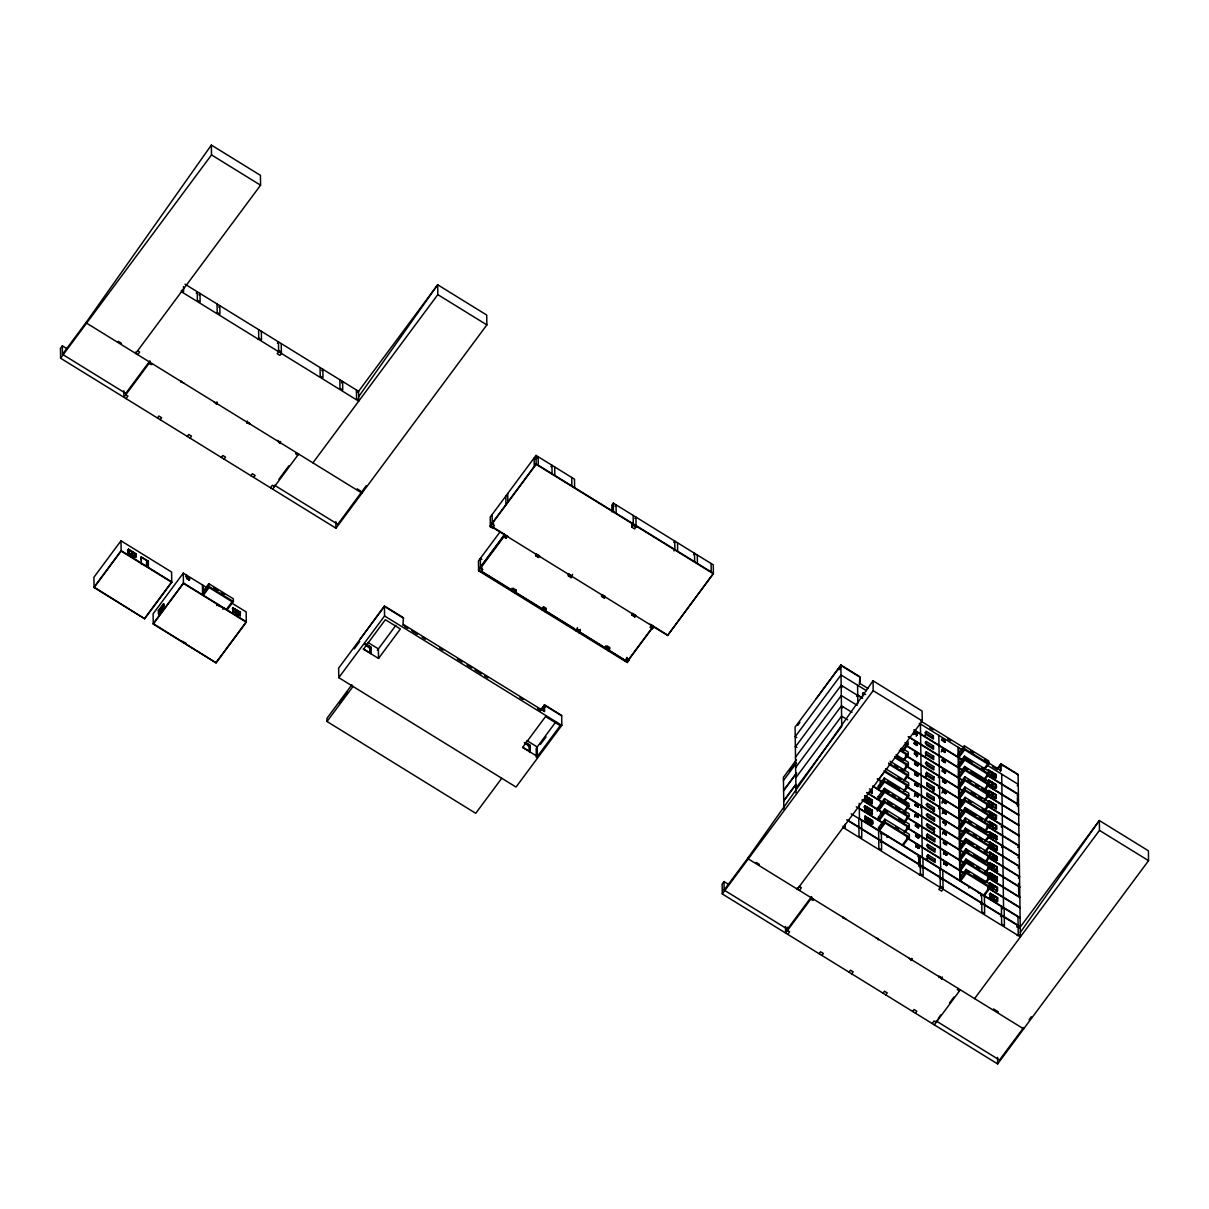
<?xml version="1.0" encoding="UTF-8"?>
<svg xmlns="http://www.w3.org/2000/svg" width="1209" height="1209" viewBox="0 0 1209 1209"><rect width="100%" height="100%" fill="white"/><g stroke="black" fill="none" stroke-linecap="round" stroke-linejoin="round"><path stroke-width="1.5" d="M141.166 560.145L141.181 556.865L148.329 561.127L148.42 567.474M148.223 564.497L148.239 561.218M189.133 579.035L186.473 576.965M189.133 579.595L189.435 578.627M914.17 732.624L917.117 733.848L916.8 734.619M914.488 732.231L914.17 733.183L916.8 734.8M914.185 733.546L914.488 732.79L917.117 734.407M916.815 735.178L917.117 734.226L914.488 732.412M916.936 744.532L914.609 742.145L914.427 743.731M916.951 745.092L917.253 744.139M917.329 755.776L914.472 753.948L914.775 752.995L917.404 754.809M917.102 755.565L914.775 753.358M914.609 764.42L914.911 763.468L917.555 765.282M917.238 765.493L917.54 764.723M917.54 765.085L917.238 765.856L914.609 764.239L914.896 762.728L917.661 764.42C920.82 768.818 909.803 758.814 917.54 764.904M914.76 774.712L915.062 773.941L917.691 775.755M914.896 784.263L914.986 783.764M915.198 783.855L914.896 784.822L917.525 786.439M914.896 785.004L917.843 786.046M942.038 739.817L942.355 739.047L945.106 740.679L945 741.782M917.525 786.258L917.827 785.487L914.865 783.628L917.948 785.125C917.963 788.782 917.782 782.586 915.183 783.296L915.213 784.611M942.355 739.424L942.053 740.18L945.121 741.918L942.038 739.999M917.525 786.621L915.198 784.052M942.355 739.787L942.053 740.558L942.234 738.79L944.985 740.497L944.909 742.205M915.047 795.295L915.349 794.343M944.682 741.812L944.985 740.86M917.661 796.172L917.767 795.688M915.168 804.65L918.236 805.708L918.039 807.234L915.183 805.39M915.485 804.257L915.183 805.209L918.251 806.947L918.236 805.587L915.47 803.879L915.5 805.194M915.5 804.816L915.183 805.587L915.273 804.348M945.136 751.333L944.818 752.104L942.189 750.472M941.343 751.847L942.37 749.081L945.242 750.97L944.924 752.361L942.189 749.912M917.812 807.204L918.13 806.252M915.334 815.879L915.636 815.108M944.954 762.018L945.272 761.247L945.075 762.652L942.34 760.945M944.97 762.395L942.642 759.811M942.476 770.677C946.269 775.15 946.451 771.055 942.657 769.665L942.582 771.312L942.778 769.921L945.423 772.279M917.963 817.118L918.266 816.166L915.636 814.549M917.963 817.496L918.266 816.725M942.476 771.433L942.793 770.662M915.772 824.84L918.205 827.666M915.44 824.795L915.787 825.581M945.121 773.05L945.423 772.098L942.778 769.921M918.099 827.047L918.402 826.276L915.561 824.931M918.099 827.606L918.402 826.654L915.772 825.022L915.47 825.974L918.326 827.802L918.523 826.17M942.597 780.349L945.68 781.845L945.362 783.22L942.929 780.954M942.627 781.724L945.574 782.767M945.257 782.964L945.559 782.011M942.763 791.457L943.065 790.686L945.695 792.303M918.251 837.897L915.923 835.495M942.778 792.001L943.08 791.049M915.621 836.447L918.553 837.489L915.606 835.706M918.387 847.811L918.81 846.859L915.938 845.091L918.704 847.6M916.059 845.423L915.757 846.376L918.825 848.114L915.757 846.557M916.074 845.983L915.757 846.738L916.044 845.046M945.393 793.452L943.08 790.867M942.763 791.638L945.514 793.512L943.08 791.245M918.387 847.433L918.613 848.386M942.899 801.371L942.068 803.29M942.914 801.93L943.216 800.978M918.387 848.37L918.704 847.418L915.727 845.378L918.689 847.041M942.914 802.292L943.216 801.537M945.544 803.365L945.846 802.595M943.05 812.221L943.368 811.451M943.065 812.584L943.368 811.813M945.68 813.279L943.232 810.816L943.156 812.478M945.695 814.216L945.997 813.445M945.816 823.752C947.403 822.407 941.932 819.732 943.186 822.755L946.269 824.236L946.133 822.815L943.383 821.107L943.307 822.77L943.504 821.364L943.186 822.135L946.148 823.918M945.831 824.13L946.133 823.359L943.398 822.468M945.831 824.508L943.504 821.924M946.284 834.391L943.655 832.593M943.337 832.789L946.088 834.678L946.284 833.651L943.519 831.52L943.443 833.046M945.982 834.799L943.337 832.23M943.488 843.081L943.791 842.31L946.42 843.942M943.488 843.459L943.791 842.688M943.624 853.569L943.942 852.602M946.571 854.612L946.269 855.367L943.942 853.161M946.254 855.005L946.571 854.234L943.594 852.375M943.776 864.042L944.078 863.09M946.39 864.919L946.707 864.148L946.632 865.689M946.405 865.296L946.707 864.526M126.053 398.607L127.927 396.084L125.781 394.769L125.766 393.393L62.445 354.313L86.595 321.775L211.363 145.065L260.434 175.35L260.57 185.204L135.665 353.436L135.65 352.076M358.65 396.688L437.673 284.765L486.728 315.065L486.864 324.904L335.951 528.197L60.586 358.196L60.45 348.358L62.324 345.834L67.069 348.766M270.484 487.771L272.357 485.247L274.503 486.577L274.488 485.217L337.81 524.313L366.297 485.625M785.502 926.472L785.593 933.031L811.602 897.985L811.587 896.625L787.437 929.147L724.115 890.051L748.265 857.529L873.049 680.803L922.104 711.104L922.24 720.942L797.351 889.189L797.336 887.814M1020.32 932.441L1099.344 820.518L1148.414 850.804L1148.55 860.657L997.637 1063.935L722.272 893.935L722.136 884.111L724.01 881.588L728.755 884.52M1029.055 1019.837L1031.232 1016.769M60.586 358.196L211.499 154.903L211.363 145.065M196.206 293.137L197.248 291.732L197.369 300.21L200.12 301.918L200.014 293.439L198.971 294.845M125.766 393.393L149.916 360.871L149.931 362.232L123.907 397.293L123.817 390.734M152.077 363.561L151.246 364.68L149.1 363.35L149.085 361.99M218.769 307.071L219.811 305.665L219.932 314.144L217.167 312.436L217.046 303.958M184.176 383.374L181.41 381.666M157.427 417.982L158.893 416.017L161.643 417.725L160.192 419.689M257.683 339.487L258.726 338.082L258.605 329.604M187.289 436.419L188.755 434.454L191.506 436.162L190.055 438.111M214.129 401.872L216.471 404.138L216.879 402.204L216.471 404.138M120.991 540.801L93.924 577.252L94.075 587.544L144.672 618.781L171.738 582.315L171.587 572.038L120.991 540.801L121.142 551.092L94.075 587.544M277.435 343.28L278.478 341.89L278.614 351.713L277.163 353.678L279.929 355.386L281.38 353.421L281.244 343.583M127.519 550.624L128.562 549.218L135.922 553.767L135.801 557.319L128.184 553.102L134.441 556.971M131.947 551.878L132.113 555.037M132.355 555.43L132.31 552.105L135.499 554.327M134.879 555.158L135.922 553.767M221.338 457.44L222.804 455.476L225.554 457.168L224.103 459.133M250.127 424.087L246.938 422.938L247.346 421.019M321.806 370.679L322.848 369.274L322.969 377.737L320.204 376.044L320.083 367.566M144.672 618.313L171.723 581.861L121.127 550.624L94.075 587.09L144.672 618.781M250.943 475.711L252.394 473.747L255.159 475.454L253.694 477.404M277.798 441.179L280.14 443.446L280.548 441.512M208.008 588.375L183.284 573.126L153.105 613.779L153.256 624.071L216.109 662.88L246.304 622.227L246.152 611.935L232.974 603.79M158.364 610.56L163.366 603.82L163.411 607.16L158.409 613.885L158.364 610.56L159.89 611.497L163.895 606.117M163.971 604.198L158.983 610.938L159.029 614.263M159.467 611.24L164.273 604.394M159.648 611.346L163.82 605.739M185.627 576.602L186.67 575.197M160.026 612.918L164.016 607.538M164.076 607.87L162.082 610.575L162.218 607.538M186.609 578.219L186.685 576.572L189.435 578.265C190.433 582.889 183.058 574.487 189.45 579.383M153.256 624.071L183.436 583.418L183.284 573.126M189.224 578.733L189.36 579.988M341.573 382.875L342.615 381.47L342.736 389.948L339.971 388.24L339.85 379.777M296.507 452.725L295.676 453.843L297.822 455.173L297.807 453.813M278.931 479.232L288.921 465.767M272.63 489.101L298.653 454.055M227.126 609.941L233.367 601.523L233.337 598.803L208.794 583.66L202.553 592.062L203.324 592.546M205.228 589.962L207.132 587.393M208.794 583.66L208.84 586.38L202.598 594.783L202.462 584.96M357.788 392.381L437.673 284.765L437.809 294.618L312.904 462.866M216.728 605.558L217.771 604.168M217.62 604.893L220.461 606.646L217.348 604.727M222.864 609.351L223.907 607.946M226.355 609.457L232.083 601.75L209.081 587.559L203.354 595.266L203.218 585.428M240.138 615.834L240.213 612.343L232.853 607.795L232.778 611.301L240.259 615.668L240.379 612.117L232.732 607.961L240.092 612.51M232.778 611.301L240.425 615.441M235.921 610.364L236.45 613.567L236.405 610.243M216.109 662.426L246.288 621.758L183.42 582.965L153.241 623.617L216.109 662.88M402.914 625.37L403.443 617.708L384.432 605.981L359.874 639.516M354.282 648.855L359.708 641.541M540.03 710.801L544.488 704.787L561.671 715.38L561.807 725.37L516.016 787.059L338.777 677.644L384.568 615.955L384.432 605.981M365.254 644.185L369.999 647.117L369.999 653.374L370.513 647.223L370.604 653.585M369.758 651.47L370.755 646.891L366.342 644.155M377.344 650.306L395.872 625.355M351.895 684.747L326.959 718.327L327.004 721.501L475.726 813.309L501.75 778.264M339.774 702.882L347.648 692.273M327.004 721.501L353.028 686.455M363.244 649.037L378.523 658.437L400.375 628.982L385.354 619.718L363.501 649.157L370.846 653.238L370.755 646.891M574.623 487.65L574.502 479.172L536.025 455.415L490.219 517.104L490.355 526.943M537.128 458.151L538.171 456.745L538.277 465.223M536.025 455.415L536.146 464.347L490.355 526.036L667.595 635.466L713.386 573.761L713.265 564.845L613.295 503.125L611.83 505.09L611.935 511.86M492.229 524.207L490.355 526.731L492.501 528.046L494.375 525.522L492.229 524.207L492.093 514.581M500.314 531.522L478.462 560.961L478.598 570.799L627.32 662.608L629.194 660.084L627.048 658.769L627.033 657.409L626.202 658.527M550.896 466.644L551.939 465.253L552.06 473.716M478.583 569.439L504.606 534.393L504.621 535.753L478.598 570.799M478.583 569.892L504.606 534.846M480.744 572.129L482.618 569.605L482.013 567.882M503.745 533.592L503.79 536.872L505.936 538.201L506.752 535.708M538.443 557.455L538.851 555.536L538.443 557.455L535.693 555.747L536.086 553.828M513.145 588.723L516.319 589.871L514.883 593.196M513.553 588.163L512.117 591.488L512.072 588.209M615.018 506.239L616.046 504.833L616.167 513.296M541.98 609.925L543.415 606.601L546.181 608.308L544.745 611.633M572.598 574.32L571.162 577.645L568.411 575.952L568.804 574.018M634.906 518.48L635.934 517.104L636.07 526.943L634.619 528.907L631.854 527.2L631.808 523.92M631.839 525.839L633.289 523.875M631.854 527.2L633.304 525.235L633.168 515.397M635.027 526.958L636.055 525.583M576.028 630.947L577.464 627.622M604.787 596.233L604.394 598.168L601.629 596.46L602.037 594.541L605.346 596.581M578.794 632.655L580.229 629.33M540.604 710.484L544.503 705.24L561.671 715.834M673.745 542.463L674.773 541.088L674.894 549.551L673.866 550.941M522.651 747.404L545.546 716.559L560.266 725.642L537.37 756.486L522.651 747.404L529.995 751.499L529.905 745.137L525.492 742.417M529.905 745.137L528.363 746.437L528.892 745.711L525.734 743.747M608.384 650.926L609.835 647.601L607.069 645.893L605.633 649.218L605.588 645.938M634.831 616.953L635.239 615.033L634.831 616.953L632.08 615.245L632.473 613.326L635.738 615.336M555.762 721.985L536.192 748.356L536.312 757.438M540.453 744.412L546.045 736.901M693.498 554.689L694.54 553.284L694.661 561.762M625.174 661.293L627.048 658.769M650.366 627.365L651.183 624.872L650.366 627.365L652.512 628.68L653.328 626.202L628.393 659.797M480.185 570.875L627.305 661.701L653.328 626.655M667.595 635.466L713.386 573.308L536.131 463.893L490.34 525.583L507.901 536.433M868.002 688.465L859.977 683.523L859.886 676.708L840.875 664.98L816.317 698.515M797.713 725.385L799.89 722.468M839.001 669.771L841.177 666.839M795.371 746.935L841.162 685.246L862.425 698.379M841.645 687.589L842.688 686.198M795.507 757.227L841.298 695.538L857.272 705.391M796.429 759.811L783.417 777.327L783.855 809.274M789.462 770.994L793.965 764.919M783.462 780.5L796.474 762.97M795.658 767.519L841.449 705.829L851.997 712.343M841.932 708.172L842.975 706.766M783.598 790.338L796.61 772.808M783.598 790.792L796.61 773.261M795.794 777.81L841.585 716.121L847.63 719.839M856.667 696.414L857.71 695.009L862.531 697.986M862.41 693.966L863.453 692.561L863.498 695.885M783.734 800.63L795.658 784.565M783.749 801.083L795.673 785.019M795.945 788.102L841.736 726.413L840.875 664.98M722.272 893.935L873.185 690.656L873.049 680.803M878.656 779.352L884.368 771.644L907.37 785.835L903.561 790.973M863.891 800.192L864.934 798.786L872.294 803.335L864.767 799.013M913.43 733.259L914.472 731.853L914.291 733.44M871.069 791.109L872.112 789.704L871.991 793.27L871.946 789.93M914.352 731.898L917.223 733.682L917.042 735.193L914.382 733.138M913.445 734.619L914.488 733.153M902.987 749.822L906.795 744.668M880.061 782.268L881.104 780.863M903.924 750.048L908.08 744.442L908.05 741.721M868.651 798.348L871.84 800.57M884.232 778.037L877.991 786.439L878.021 789.16L884.278 780.757L884.232 778.037L908.76 793.18L908.805 795.9L904.634 801.507M878.762 786.908L880.666 784.339M882.57 781.77L884.474 779.201M916.21 736.326L917.223 733.561M863.997 807.144L865.039 805.753L872.399 810.287L872.142 814.02L868.833 811.964L868.878 808.594M868.455 801.28L868.41 797.955L868.561 801.854L865.871 800.177M868.561 801.854L868.727 798.303M878.792 789.643L884.52 781.921L907.521 796.126L903.697 801.265M871.205 801.401L872.248 799.995L866.369 796.368M914.518 743.429L917.389 745.212L917.374 743.852L914.503 742.19L917.253 744.321M903.123 760.113L906.946 754.96L899.269 750.23M904.06 760.34L908.231 754.733L908.186 752.013L902.05 748.235M868.787 808.64L871.613 810.801L871.81 814.458M884.384 788.313L884.414 791.049L878.172 799.451L878.127 796.731L884.384 788.313L908.911 803.471L908.941 806.191L904.785 811.798M917.163 744.245L917.268 745.076M865.009 816.256L872.535 820.579C876.404 832.215 853.675 809.516 872.581 823.903M864.783 809.471L868.591 811.571M925.021 735.903L926.003 731.173L933.363 735.722L933.408 739.047L926.049 734.498M868.833 811.964L868.546 808.247L868.47 811.738M878.943 799.935L884.656 792.212L907.657 806.418L903.848 811.556M914.442 752.769L917.193 754.522M872.399 810.287L871.402 815.017M903.274 770.39L907.082 765.252L894.826 757.68M880.348 802.852L881.391 801.446M904.211 770.632L908.367 765.025L908.337 762.305L896.065 754.733M926.154 741.465L925.112 742.87L932.471 747.419L933.514 746.013L926.154 741.465L926.2 744.789L933.56 749.338L933.514 746.013M884.52 798.605L878.278 807.023L878.308 809.743L884.565 801.34L884.52 798.605L909.047 813.748L909.092 816.483L904.921 822.09M916.498 756.894L917.404 755.368M879.049 807.491L881.905 803.637M871.749 821.092L871.795 824.07L868.742 821.863M933.363 735.722L932.32 737.127L924.961 732.578M879.079 810.226L884.807 802.504L907.808 816.71L903.984 821.848M787.739 934.361L789.613 931.837L787.467 930.507L787.422 927.227M813.763 899.315L812.916 900.433L810.771 899.103L810.755 897.743L812.312 898.71M914.699 763.196L917.676 765.781M871.493 821.984L872.535 820.579M903.41 780.682L907.234 775.543L888.827 764.194M880.5 813.128L881.527 811.738M904.347 780.923L908.518 775.317L908.473 772.596L890.081 761.232M926.29 751.756L925.263 753.162L932.607 757.695L933.65 756.305L926.29 751.756L925.308 756.486M880.5 813.597L881.542 812.191M884.671 808.897L884.701 811.617L878.459 820.034L878.414 817.314L884.671 808.897L909.198 824.039L909.228 826.775L905.073 832.381M917.555 765.645L914.609 763.68M914.85 773.488L917.48 775.105M917.797 774.712L917.616 776.359L915.062 774.319M942.355 739.047L944.985 741.041M904.498 791.215L908.654 785.608L908.624 782.888L885.623 768.682M926.442 762.048L925.399 763.453L932.759 767.987L933.801 766.597L926.442 762.048L926.487 765.373L933.847 769.921L933.801 766.597M884.807 819.188L884.852 821.908L878.595 830.326L878.565 827.606L884.807 819.188L909.334 834.331L909.38 837.051L903.138 845.469M881.24 825.505L883.144 822.936M943.942 741.888L944.985 740.497M915.092 784.596L914.865 783.628M880.787 833.711L881.814 832.321M926.623 775.664L925.595 777.07L926.578 772.339L933.937 776.873L933.983 780.213L926.623 775.664L926.578 772.339M942.189 750.668L945.257 752.21L942.189 750.109M917.903 796.943L915.032 795.159L915.017 793.92L918.084 795.416L915.349 793.965M920.245 786.681L921.288 785.276M920.261 787.135L921.303 785.729M914.306 796.353L915.349 794.902M880.439 842.356L881.482 840.965L881.361 832.487M942.31 759.766L945.272 761.066L945.408 762.501L942.34 760.763M942.431 759.902L942.446 761.02L942.521 759.373L945.181 761.534M942.536 760.733L945.272 761.987M886.907 837.505L887.95 836.099M917.782 796.807L915.349 794.525M933.937 776.873L932.91 778.279L925.55 773.745M942.657 769.785L942.476 771.297L945.423 772.657M938.365 777.447L939.408 776.057M984.746 769.347L988.917 763.74L988.871 761.02L964.344 745.877L958.102 754.295L958.873 754.764L958.767 747.646M933.046 788.57L934.089 787.165L926.729 782.631L926.774 785.956L934.134 790.505L933.091 791.895L933.046 788.57L927.152 784.943M920.533 807.249L921.575 805.859M915.304 814.503L918.372 815.999M964.344 745.877L964.389 748.598L958.132 757.015L957.996 747.177M915.621 814.367L918.266 816.543M920.548 807.703L921.59 806.312M914.593 816.936L915.621 814.171M958.903 757.484L964.631 749.776L987.632 763.967L983.809 769.105M904.136 832.14L907.944 827.001L884.943 812.796L879.23 820.503L878.414 817.314M942.718 780.485L942.612 781.588M938.501 787.739L939.544 786.334M938.516 788.192L939.559 786.787M845.862 919.127L843.096 917.419M917.329 817.284L918.372 815.879L918.402 817.239L915.319 815.319M915.319 815.743L918.281 817.103M995.294 775.181L964.495 756.169L958.238 764.572L959.009 765.055M934.225 797.456L934.27 800.796L926.91 796.247L926.865 792.923L934.225 797.456L933.197 798.862L927.303 795.22M959.961 763.771L961.865 761.202M819.113 953.72L820.563 951.77L823.329 953.463L821.863 955.427M964.495 756.169L964.525 758.889L958.284 767.307L958.148 757.469M902.367 845L908.095 837.293L885.094 823.087L879.366 830.795L878.565 827.606M942.944 790.354L942.763 791.88L945.71 793.24M942.854 790.777L941.917 792.998M938.652 798.031L939.695 796.625M918.523 826.291L918.326 827.802M985.033 789.93L989.204 784.324L989.158 781.603L964.631 766.461L958.389 774.863L959.16 775.347M933.333 809.153L934.376 807.748L927.016 803.199L927.061 806.539L934.421 811.073L933.378 812.478L933.333 809.153L925.973 804.605M915.712 835.223L918.659 836.583L915.923 835.132M964.631 766.461L964.676 769.181L958.42 777.599L958.284 767.76M915.606 836.326L915.908 834.754M942.053 801.93L943.096 800.524L945.846 802.232L945.982 803.668L942.899 801.733M943.005 801.068L945.967 802.428L945.861 803.532M927.303 823.782L926.26 825.188L933.62 829.737L933.665 833.061L934.663 828.331L927.303 823.782L927.348 827.122L934.708 831.656M938.789 808.322L939.831 806.917M938.804 808.776L939.846 807.37M918.553 836.568L918.477 838.094L915.606 836.084M918.477 838.094L918.659 836.462M985.184 800.222L989.34 794.615L989.31 791.895L964.782 776.752L958.525 785.155L959.296 785.638L963.12 780.485M934.512 818.04L934.557 821.364L927.197 816.831L927.152 813.491L934.512 818.04L933.484 819.445L926.124 814.896M964.782 776.752L964.812 779.473L958.571 787.875L958.435 778.052M943.232 810.937L945.997 813.264M942.204 813.581L943.352 811.073M927.439 834.074L926.411 835.479L933.771 840.028L934.799 838.623L927.439 834.074L926.457 838.804M918.492 848.25L915.757 845.998M985.32 810.514L989.491 804.907L989.446 802.187L964.918 787.029L958.677 795.446L959.447 795.915M933.62 829.737L934.663 828.331M945.997 813.823L943.05 812.463L943.02 811.224L945.982 812.886M945.997 812.524L945.906 814.231L943.05 812.403M962.304 792.061L965.16 788.208M964.918 787.029L964.963 789.764L958.707 798.167L958.571 788.328M959.478 798.65L965.205 790.928L988.206 805.134L984.383 810.272M927.59 844.366L926.547 845.771L933.907 850.305L934.95 848.914L927.59 844.366L927.635 847.69L934.995 852.239L934.95 848.914M960.278 801.643L961.321 800.237M946.133 822.997L945.937 824.387M984.428 822.211L989.627 815.198L989.597 812.463L965.069 797.32L958.813 805.738L959.583 806.207L964.359 799.784M945.121 825.581L946.148 824.1L943.201 822.316M965.069 797.32L965.099 800.056L958.858 808.458L958.722 798.62M959.629 808.942L965.341 801.219L988.342 815.425L984.534 820.563M988.403 770.012L995.929 774.334L995.808 777.886L988.448 773.352M943.64 831.656L946.284 833.832M942.491 834.165L943.519 831.399L946.39 833.288L946.088 834.678M919.233 866.309L920.276 864.903L920.155 856.425L918.704 858.39L918.795 865.176M927.787 857.982L926.744 859.387L927.726 854.657L935.086 859.206L935.146 862.531L927.787 857.982L927.726 854.657M919.248 866.762L920.276 865.357L920.397 873.835L919.354 875.24M983.96 779.397L987.768 774.259L964.767 760.068L959.054 767.775L958.903 757.937M988.312 773.518L995.808 777.886M984.897 779.639L989.053 774.032L989.022 771.312M993.073 824.81L965.205 807.612L958.964 816.03L959.734 816.498L959.629 809.395M991.954 772.46L992 775.785L995.672 778.067L995.627 774.727M921.999 868.017L923.041 866.611L922.92 858.133M965.205 807.612L965.25 810.332L958.994 818.75L958.858 808.912M988.705 780.092L996.065 784.626L988.705 780.092L988.705 784.021M959.765 819.218L965.492 811.511L988.494 825.717L984.67 830.855M996.473 769.801L1000.946 763.786L1018.114 774.38L1020.381 936.915L843.141 827.485L843.126 826.125L845.272 827.455L845.227 824.07M996.488 770.254L1000.946 764.239L1018.129 774.848M943.458 842.084L946.209 843.852M943.579 842.22L946.42 843.761M943.791 841.948C942.688 845.046 949.896 845.877 943.806 842.869M984.096 789.689L987.919 784.55L964.918 770.36L959.19 778.067L959.054 768.229M848.975 972.157L850.426 970.192L853.191 971.9L851.725 973.865M994.886 775.74L995.929 774.334M875.815 937.625L878.565 939.317M959.1 826.321L965.356 817.904L989.884 833.046L989.914 835.782L985.758 841.388M991.607 782.691L991.773 785.85M935.086 859.206L934.058 860.596L926.699 856.063M992.09 782.752L992.136 786.077L989.566 784.49M965.598 819.082L959.87 826.79L959.78 819.672M965.356 817.904L965.386 820.624L959.145 829.042L959.009 819.203M988.478 794.268L988.856 790.369L996.216 794.918L996.095 798.469L988.735 793.935M959.916 829.51L965.628 821.803L988.63 836.008L984.821 841.147M943.806 852.103L946.571 854.415M943.624 853.614L943.927 852.239L943.624 853.01L946.571 854.793M984.247 799.98L988.902 793.709L996.095 798.469M991.894 844.486L965.492 828.195L959.251 836.613L960.022 837.081L961.926 834.512M992.241 793.044L992.408 796.202M946.571 854.975L946.677 853.871L943.806 851.982L943.73 853.63M943.624 853.373L946.692 855.111L943.624 853.191M965.492 828.195L965.538 830.915L959.281 839.333L959.145 829.495M960.052 839.802L965.779 832.094L988.781 846.285L984.957 851.438M987.949 802.066L988.992 800.66L996.352 805.209L996.397 808.534L988.75 804.393M946.828 864.163C944.153 859.72 943.352 865.523 944.078 862.531L946.617 864.435M939.65 870.057L940.693 868.666M996.216 794.918L988.554 790.762M946.707 864.148L946.511 865.553L944.093 863.453M996.443 857.498L965.643 838.487L959.387 846.904L960.158 847.373M991.894 803.275L991.939 806.599L989.733 805.239M992.377 803.335L992.423 806.66L964.963 789.764M961.11 846.088L963.981 842.235M965.643 838.487L965.674 841.207L959.432 849.625L959.296 839.787M988.101 812.357L989.143 810.952L996.503 815.501L996.382 819.052L989.022 814.503L996.382 819.052M996.352 805.209L988.826 800.887M986.181 872.248L990.352 866.641L990.307 863.921L965.779 848.778L959.538 857.181L960.309 857.665M992.529 813.612L992.695 816.785M961.261 856.38L963.165 853.811M965.779 848.778L965.825 851.499L959.568 859.916L959.432 850.078M992.211 816.725L992.166 813.385L988.72 811.511M988.237 822.649L989.279 821.243L996.639 825.792L996.684 829.117L989.325 824.568M1017.222 785.774L1018.25 784.369L987.919 765.645M995.46 816.906L996.503 815.501M985.607 831.097L989.778 825.49L989.733 822.755M996.73 878.082L965.931 859.07L959.674 867.473L960.445 867.956L965.22 861.518M992.181 823.843L992.226 827.183L995.173 828.754M992.665 823.903L992.846 827.077M965.931 859.07L965.961 861.79L959.719 870.208L959.583 860.37M1017.358 795.613L1018.386 794.207L987.466 775.12M1017.358 796.066L1018.401 794.661L986.468 774.954M996.639 825.792L989.113 821.47M984.398 895.642L990.639 887.225L990.594 884.504L966.067 869.362L959.825 877.764L960.596 878.248M992.816 834.195L992.861 837.535M966.067 869.362L966.112 872.082L959.855 880.5L959.719 870.661M989.446 845.378L996.805 849.927L996.926 846.376L989.566 841.827L996.76 846.587L996.684 850.093L994.236 848.582M960.626 880.968L966.354 873.261L989.355 887.451L983.627 895.159M1001.369 826.548L1002.412 825.143M1001.369 827.001L1002.412 825.596M1017.51 806.358L1018.537 804.952L986.604 785.245M996.548 839.802L996.488 836.477L989.128 831.928L996.79 836.084L989.264 831.762M985.894 851.665L990.065 846.058L990.02 843.338M992.468 844.426L992.634 847.585M992.952 844.486L993.012 847.811L965.538 830.915M989.189 835.253L996.836 839.409L989.476 834.86M883.023 993.178L884.474 991.214L887.24 992.921L885.774 994.886M909.032 958.132L911.39 960.399L911.782 958.48L911.39 960.399M989.476 855.836L996.957 860.219L997.077 856.652L989.718 852.118L996.911 856.879M985.108 861.73L988.917 856.576L965.915 842.386L960.203 850.093L960.067 840.255M989.597 855.67L996.957 860.219M996.926 846.376L995.929 851.106L996.972 849.7L989.612 845.151L989.566 841.827M986.045 861.957L990.201 856.35L990.171 853.63M993.103 854.778L993.269 857.937M968.787 888.041L969.83 886.65M997.093 870.495L997.213 866.944C968.56 851.877 1015.575 883.008 989.733 865.961M1001.656 847.131L1002.699 845.726M1001.656 847.585L1002.699 846.179M985.244 872.006L989.068 866.868L966.067 852.677L960.339 860.385L960.203 850.547M996.035 858.058L997.077 856.652M992.755 865.009L992.921 868.168M993.239 865.07L993.299 868.394L965.825 851.499M996.987 881.134L989.627 876.585L990.005 872.702L997.365 877.235L997.244 880.787L989.884 876.253M985.395 882.298L989.204 877.16L966.203 862.969L960.49 870.676L960.354 860.838M989.763 876.419L997.244 880.787M997.213 866.944L989.687 862.637M986.332 882.54L990.488 876.933L990.458 874.213M993.39 875.361L993.556 878.52M980.756 893.874L977.733 892.363M980.62 895.763L981.648 894.388L981.753 902.866L980.741 904.241M989.098 884.384L990.141 882.978L997.501 887.527L997.546 890.852L989.899 886.711M1018.069 847.056L1019.111 845.665L988.176 826.563M1018.084 847.524L1019.111 846.119L986.846 826.185M996.322 878.641L997.365 877.235M993.042 885.592L993.088 888.917L990.881 887.557M993.526 885.653L993.586 888.978L966.112 872.082M989.249 894.675L990.292 893.27L997.652 897.819L997.531 901.37L990.171 896.836M1018.22 857.347L1019.263 855.957L988.327 836.855M1018.22 857.801L1019.263 856.41L988.554 837.444M989.294 898L990.337 896.61L997.531 901.37M997.501 887.527L989.975 883.205M993.178 895.884L993.36 899.043M993.677 895.945L993.843 899.103M1018.356 867.639L1019.399 866.233L988.463 847.146M1018.371 868.092L1019.399 866.702L988.705 847.736M912.614 1011.449L914.08 1009.5L916.83 1011.192L915.379 1013.157M997.652 897.819L990.126 893.496M941.826 979.184L942.219 977.265L941.826 979.184L939.484 976.917M1018.507 877.93L1019.55 876.525L988.614 857.438M1018.507 878.384L1019.55 876.978L987.617 857.272M1002.518 908.866L1003.561 907.475M1000.493 916.467L1001.52 915.062L1001.415 906.599M932.169 1023.524L934.043 1021L936.189 1022.33L940.602 1014.986M958.193 988.478L957.347 989.597L959.493 990.912L959.478 989.551M949.488 1003.017L953.931 997.032M934.315 1024.854L960.339 989.793M1017.056 926.699L1018.099 925.293L1017.978 916.815M1017.056 927.152L1018.099 925.746L1018.22 934.225L1017.177 935.63M1019.459 928.134L1099.344 820.518L1099.48 830.371L974.59 998.619M141.604 557.44L147.604 561.142M369.727 648.296L364.997 644.518M529.754 751.832L529.663 745.469L524.313 742.553M211.499 154.903L260.57 185.204M437.809 294.618L486.864 324.904M535.678 458.891L534.151 457.939L534.257 466.417M536.146 464.347L713.386 573.761M633.304 525.235L636.07 526.943M1001.853 766.022L1000.327 765.085L1000.417 771.448M873.185 690.656L922.24 720.942M970.721 750.834L973.789 752.723M984.519 759.358L987.587 761.247M1099.48 830.371L1148.55 860.657M920.895 721.123L964.178 747.842M988.221 762.683L1001.037 770.601L1000.946 763.786M964.389 748.598L988.917 763.74M929.887 727.909L933.091 729.888M947.524 738.79L950.727 740.769M992.408 766.491L995.611 768.471M866.566 690.732L841.011 674.954L795.22 736.644L796.746 737.596M919.263 723.254L963.558 750.608M942.355 739.606L944.985 741.223M942.038 739.621L945 741.601M863.166 692.953L865.614 694.465M988.267 770.193L995.763 774.561M988.146 770.36L991.592 772.234L991.637 775.558L964.525 758.889M995.264 774.682L992.317 772.868L992.362 775.83M988.524 770.768L991.456 772.581M964.737 757.333L972.399 762.078M981.602 767.745L984.67 769.649M913.944 729.737L963.497 760.325M914.291 730.387L962.545 760.189M945.121 751.152L942.491 749.338L942.506 750.457M942.159 749.474L945.136 751.514M914.17 732.805L917.238 734.921M185.007 284.175L358.574 391.323L358.71 401.161L181.471 291.747L181.441 290.387L183.587 291.701L183.526 286.624M996.065 784.626C999.314 792.817 985.939 783.9 988.418 780.47L995.778 785.019L995.823 788.344M988.297 780.651L991.607 782.873M995.415 784.973L992.468 783.16L992.513 786.122M964.873 767.624L967.941 769.529M971.008 771.418L986.348 780.878M988.584 783.644L995.642 787.845M964.676 769.181L989.204 784.324M991.652 786.016L994.342 787.679M908.79 736.749L963.649 770.617M987.602 785.397L1018.537 804.499L1017.494 805.904L1017.389 797.698M908.155 736.81L962.696 770.481M258.726 338.082L261.476 339.789L261.356 331.311M278.599 350.353L281.365 352.061M358.68 399.801L356.534 398.471L356.428 389.993M914.624 742.885L916.951 745.469L914.321 743.837M914.306 742.915L917.268 744.88M942.642 760.552L945.287 762.184M914.321 743.278L917.389 745.212M989.536 791.623L991.879 792.817L991.924 796.142M995.551 795.265L992.604 793.452L992.649 796.414M988.811 791.351L991.743 793.164M968.092 779.82L971.159 781.709M975.754 784.55L978.822 786.439M981.889 788.328L988.025 792.122M926.336 755.081L933.696 759.63L933.65 756.305M905.012 742.553L908.08 744.442M964.812 779.473L995.959 798.635L995.914 795.31M988.055 794.842L965.054 780.636L959.341 788.359L959.205 778.52M906.04 745.258L962.832 780.319M986.408 794.872L1018.688 814.79M906.04 745.711L962.832 780.772M986.408 795.326L1018.688 815.244M917.404 754.431L914.457 753.388L917.525 755.504L917.51 754.129M945.408 771.72L942.778 770.103L942.476 771.055L945.106 772.687M914.457 753.766L917.087 755.383M988.584 801.219L991.894 803.456M900.765 748.462L903.833 750.351M971.295 792.001L975.905 794.842M978.958 796.731L982.025 798.62M995.929 808.428L989.174 804.257L989.143 801.235M900.569 750.003L908.231 754.733M906.191 755.534L962.984 790.61M987.889 805.98L1018.824 825.082M905.465 755.549L962.984 791.064M986.559 805.617L1018.824 825.535M942.929 780.394L945.559 782.208M942.929 780.757L945.559 782.571M988.841 811.345L996.337 815.727M995.838 815.848L992.891 814.035L992.937 816.997M989.098 811.919L992.03 813.748M992.937 814.518L995.868 816.332M897.849 756.849L902.443 759.69M968.379 800.388L971.447 802.292M982.176 808.912L986.771 811.753M894.569 756.502L908.367 765.025M965.099 800.056L996.125 819.385M906.327 765.826L963.12 800.887M988.04 816.271L1018.975 835.374M905.435 765.735L963.12 801.34M988.267 816.876L1018.975 835.827M915.062 773.382L917.691 775.014M917.691 775.377L915.062 773.579L917.374 775.966M914.745 774.153L917.812 776.072M942.763 791.26L945.831 793.376M988.992 821.636L996.352 826.185L996.397 829.51M988.871 821.803L992.181 824.039M894.917 765.252L897.985 767.141M901.053 769.03L904.12 770.934M965.447 808.791L976.192 815.41M979.245 817.314L982.312 819.203M989.158 824.795L996.216 828.996M888.585 763.015L908.518 775.317M965.25 810.332L991.244 826.336M906.629 776.223L963.271 811.179M906.478 776.571L963.271 811.632M943.216 801.159L945.846 802.776M492.214 523.059L493.756 524.011M943.216 801.34L945.846 803.154M942.899 801.552L945.861 803.335M914.896 784.445L917.963 786.364M990.111 832.774L992.453 833.968L992.498 837.308M996.125 836.432L993.178 834.603L993.224 837.58M989.385 832.502L994.69 836.008M536.584 554.13L539.788 556.11M568.562 573.882L571.781 575.862M650.019 624.161L667.58 634.997M898.136 777.432L901.204 779.321M968.666 820.971L971.734 822.861M976.328 825.702L987.058 832.336M538.428 556.095L535.678 554.387L535.693 555.747M504.621 535.753L506.767 537.068M536.101 555.188L538.866 556.896M568.819 575.378L571.585 577.086M602.052 595.901L604.817 597.609M632.488 614.686L635.254 616.394M651.198 626.232L653.344 627.562M996.352 839.288L993.345 837.429L993.314 834.406M884.127 770.465L908.654 785.608M965.386 820.624L992.362 837.474M906.614 786.409L963.407 821.47M905.722 786.318L963.407 821.924M915.349 794.147L917.979 795.96M943.05 811.662L945.997 813.627M943.247 812.176L946.118 813.959M989.279 842.22L996.639 846.768M989.158 842.386L992.468 844.607M887.542 781.09L899.813 788.676M965.734 829.374L968.802 831.263M973.411 834.104L976.479 835.993M979.532 837.882L982.6 839.787M884.278 780.757L908.805 795.9M989.204 845.711L991.41 847.071M993.858 848.597L996.564 850.259M877.583 778.687L882.827 781.921M906.765 796.701L964.767 832.517M877.296 778.959L882.298 782.057M906.765 797.154L963.558 832.215M915.485 804.438L918.115 806.071M915.485 804.635L918.13 806.433M915.5 804.998L918.13 806.63M989.415 852.511L996.775 857.045L996.836 860.385M989.294 852.677L992.74 854.551L992.785 857.876M996.412 857L993.466 855.186L993.511 858.148M884.625 789.492L889.219 792.333M892.287 794.222L895.355 796.126M898.423 798.016L907.627 803.698M965.885 839.666L973.547 844.396M976.615 846.285L979.683 848.174M984.277 851.015L987.345 852.904M996.639 859.871L993.647 858.012L993.602 854.99M884.414 791.049L908.941 806.191M965.674 841.207L996.7 860.551M873.004 786.062L882.963 792.212M906.901 806.992L964.918 842.809M872.641 786.288L882.434 792.348M906.901 807.446L964.842 843.217M915.319 814.942L918.266 816.921M943.337 832.608L946.405 834.527M915.319 815.501L918.069 817.375M869.483 788.903L871.81 790.097M989.446 862.969L996.926 867.337L996.972 870.676L994.523 869.15M989.808 863.377L992.755 865.191M887.829 801.673L892.438 804.514M895.506 806.403L900.101 809.244M903.168 811.148L906.236 813.037M966.021 849.957L969.089 851.846M973.698 854.687L984.428 861.307M869.211 791.23L872.157 793.044M878.127 796.731L878.898 797.199M884.565 801.34L909.092 816.483M795.356 746.482L796.897 747.434M989.491 866.294L991.697 867.654M866.868 792.469L883.114 802.504M907.052 817.284L964.797 852.934M988.75 867.73L1019.686 886.817L1018.643 888.222L1018.582 883.311M866.868 792.923L882.585 802.625M907.052 817.737L963.845 852.798M987.753 867.563L1019.686 887.27L1018.658 888.675L1018.749 895.234M915.772 824.644L918.402 826.457M915.772 825.203L918.417 827.016M943.791 842.507L946.42 844.32M915.47 825.611L918.538 827.53M943.488 842.9L946.556 844.819L946.42 843.398M481.892 559.404L480.336 558.437L480.472 568.275L482.618 569.605M865.946 796.444L872.082 800.222L872.006 803.728M989.839 872.913L997.198 877.462M864.601 795.854L871.961 800.388M989.703 873.094L997.062 877.628L997.123 880.953L965.961 861.79M864.964 796.263L867.911 798.076M989.582 873.261L993.027 875.135L993.073 878.459M996.7 877.583L993.753 875.769L993.798 878.731M865.735 797.215L871.462 800.509L871.508 803.486L864.647 799.179M884.912 810.075L887.98 811.964M898.71 818.599L903.304 821.425M966.172 860.234L973.834 864.979M976.902 866.868L979.97 868.757M984.564 871.598L989.174 874.439M927.499 837.399L934.844 841.948L934.799 838.623M884.701 811.617L909.228 826.775M137.539 350.686L139.685 352.015L137.811 354.539L135.665 353.209M862.289 799.859L883.25 812.796M907.188 827.576L964.948 863.226M987.693 877.266L1019.837 897.108M862.062 800.162L882.721 812.916M907.188 828.029L963.996 863.09M987.904 877.855L1019.837 897.562M118.24 341.316L121.414 343.28M357.214 488.844L360.373 490.794M249.689 423.286L246.923 421.578L246.938 422.938M277.36 440.378L280.125 442.071L280.14 443.446M915.606 835.887L918.689 837.822M872.233 810.514L864.873 805.965L872.097 810.68L872.142 814.02M513.583 589.524L516.334 591.231M543.446 607.961L546.196 609.668M577.494 628.982L580.244 630.69M607.084 647.253L609.85 648.961M989.733 883.552L997.213 887.92L997.259 891.245M990.095 883.96L993.042 885.774M864.405 806.584L870.299 810.226M481.786 571.419L542.554 608.928M545.743 610.908L574.532 628.68M579.323 631.642L627.305 661.701M866.944 808.972L869.875 810.786M895.793 826.986L898.846 828.875M966.308 870.525L969.376 872.43M973.986 875.256L984.715 881.89M872.445 813.627L864.919 809.305L872.278 813.838M991.244 887.3L996.896 890.837L997.032 887.708M884.852 821.908L909.38 837.051M864.662 809.637L872.021 814.186L871.916 810.483M859.297 808.201L883.401 823.087M907.339 837.867L964.132 872.928M987.844 887.557L1019.973 907.4M856.289 806.796L882.872 823.208M906.614 837.867L964.132 873.382M987.708 887.935L1019.973 907.853M944.078 862.894L946.707 864.707M944.078 863.271L946.707 864.888M943.776 863.664L946.843 865.402M866.233 817.027L872.369 820.805L872.294 824.296M864.888 816.438L872.248 820.971M865.251 816.846L868.198 818.659M872.127 821.138L868.939 818.931L868.848 822.422L868.697 818.538L868.606 822.029M989.869 893.829L993.194 896.065M996.987 898.166L994.055 896.353L994.085 899.315M868.969 819.611L871.916 821.425M989.657 894.116L994.085 896.836M864.934 819.762L868.243 821.621L868.319 818.463M990.05 897.002L997.41 901.536L997.349 898.211L990.005 893.663L989.914 897.169L997.274 901.702M859.433 818.493L1020.124 917.691M851.151 813.823L1020.124 918.145M881.301 832.82L884.414 834.754M917.888 856.622L919.717 857.755M847.796 820.155L1020.245 926.623M846.678 819.929L1020.245 927.076M940.179 878.535L942.929 880.243M920.397 873.835L923.162 875.543L923.041 867.065M940.285 886.106L943.035 887.814M1018.22 934.225L1020.366 935.554M403.443 618.162L384.432 606.434L338.641 668.124L338.777 677.644M545.41 707.023L543.884 706.086L543.944 710.847M403.534 624.524L544.594 711.602L544.488 704.787M404.516 626.353L407.72 628.332M414.128 632.292L417.332 634.272M422.137 637.234L425.356 639.213M439.774 648.13L442.978 650.11M457.41 659.011L462.216 661.973M467.022 664.95L471.827 667.912M475.046 669.892L481.454 673.851M484.658 675.831L487.862 677.811M519.915 697.608L523.134 699.573M537.552 708.489L540.755 710.469M384.568 615.955L561.807 725.37M756.184 862.41L759.343 864.375M993.571 1008.956L998.317 1011.888M941.811 977.824L939.045 976.116L939.061 977.492M367.868 642.417L378.387 648.901L378.523 658.437M526.928 740.603L537.234 746.966L537.37 756.486M366.1 644.503L370.513 647.223M525.25 742.749L529.663 745.469M525.991 743.414L529.149 745.364L529.149 751.62M365.163 644.306L369.909 647.238M936.174 1020.955L999.495 1060.051L1023.63 1027.529L1023.66 1028.889L748.28 858.904L748.265 857.529M213.645 587.665L218.24 590.506M221.307 592.395L224.375 594.299M208.84 586.38L233.367 601.523M186.806 577.192L189.435 578.824M186.806 577.388L189.133 579.957L186.503 578.34L189.571 579.7M232.596 608.127L235.921 610.182M236.783 610.651L239.73 612.464L239.76 615.426M232.4 608.414L236.813 611.134M236.254 613.054L233.201 611.165L233.156 608.142M235.967 613.507L238.657 615.169M135.756 553.979L128.396 549.445L128.441 552.77L135.484 556.971M183.436 583.418L246.304 622.227M135.62 554.145L128.26 549.611L128.305 552.936L134.562 556.805M128.638 550.019L131.585 551.833L131.615 554.795M132.355 552.785L135.287 554.599M121.142 551.092L171.738 582.315M140.954 563.681L141.77 564.059M182.589 641.299L185.959 643.203M413.538 631.839L411.831 630.735M1004.165 908.291L1004.286 916.77M1004.301 917.223L1004.407 925.701L1001.656 923.993L1001.536 915.515M1001.702 774.153L1003.561 907.929M996.79 836.084L996.669 839.635M996.11 808.927L996.065 805.602L988.705 801.053L988.63 804.559M996.201 815.894L996.246 819.218M995.46 774.531L995.309 777.644M995.596 784.807L995.445 787.936M995.748 795.099L995.596 798.227M995.884 805.39L995.732 808.519M996.035 815.682L995.884 818.81M996.171 825.974L996.02 829.102M996.322 836.265L996.171 839.394M996.458 846.557L996.352 850.531M996.609 856.849L996.458 859.977M996.745 867.14L996.609 870.268M996.896 877.432L996.745 880.545M997.183 898L997.032 901.128M997.546 1057.376L997.637 1063.935M992.453 772.672L992.483 775.694M992.589 782.964L992.634 785.986M992.74 793.255L992.77 796.278M992.876 803.547L992.921 806.569M993.027 813.823L993.057 816.861M993.163 824.115L993.209 827.152M993.45 844.698L993.496 847.721L993.33 844.895M993.738 865.281L993.783 868.304M993.889 875.573L993.934 878.595M994.025 885.865L994.07 888.887M994.176 896.156L994.221 899.179M992.755 803.743L992.801 806.705M993.042 824.311L993.088 827.288M993.617 865.478L993.662 868.44M993.904 886.061L993.949 889.023M991.758 772.249L991.803 775.271M991.894 782.525L991.939 785.563M992.045 792.817L992.09 795.854M992.181 803.108L992.226 806.146M992.332 813.4L992.377 816.423M992.468 823.692L992.513 826.714M992.619 833.983L992.665 837.006L989.612 835.132L989.566 832.094M992.755 844.275L992.801 847.297M992.906 854.567L992.952 857.589L989.899 855.7L989.854 852.677M993.042 864.858L993.088 867.881M993.194 875.15L993.239 878.172M993.33 885.426L993.375 888.464M993.481 895.718L993.526 898.755M988.705 770.36L988.75 773.382M988.856 780.651L988.886 783.674M988.992 790.943L989.038 793.965M989.718 842.386L989.748 845.423M990.005 862.969L990.035 865.992M990.141 873.261L990.186 876.283M990.292 883.552L990.322 886.575M990.428 893.844L990.473 896.866M988.569 769.801L988.554 773.73M988.856 790.369L988.841 794.313M988.992 800.66L988.992 804.605M989.718 852.118L989.703 856.048M989.854 862.41L989.854 866.339M990.005 872.702L989.99 876.631M990.141 882.978L990.141 886.922M990.292 893.27L990.277 897.214M989.854 883.371L989.778 886.877M984.398 896.096L984.519 904.559M984.519 905.012L984.64 913.49L981.889 911.782L981.768 903.319M959.341 788.812L959.417 794.147M959.493 799.104L959.583 806.207M959.916 829.963L960.022 837.081M960.49 871.13L960.566 876.465M945.136 750.789L945.045 752.497M945.423 771.357L945.332 773.08M945.71 791.94L945.619 793.648M946.284 833.107L946.209 834.814M946.571 853.675L946.496 855.398M945.514 793.512L945.816 792.137L942.944 790.233L942.869 791.895M943.096 800.524L943.02 802.187M943.67 841.691L943.685 843.051M943.957 862.274L943.881 863.921M942.884 800.932L942.899 802.171M942.793 870.404L943.065 889.174L941.599 891.139L938.849 889.431L940.3 887.466L940.043 868.697M938.834 735.344L940.708 869.12M934.089 787.165L934.134 790.505M934.376 807.748L934.421 811.073M920.442 723.979L922.301 857.755M918.084 795.295L918.115 796.655M918.81 846.738L918.825 848.114M918.054 816.271L918.19 817.511M914.76 752.436L914.775 753.796M915.047 773.004L914.865 774.591M915.334 793.588L915.153 795.174M915.757 824.462L915.576 826.049M914.155 732.186L914.17 733.425M914.729 773.352L914.745 774.591M881.497 841.419L881.603 849.882L878.852 848.189L878.731 839.711M878.611 830.779L878.731 839.258M877.22 807.869L877.266 811.148M878.142 938.516L878.157 939.877M872.248 799.995L872.294 803.335M871.629 789.9L871.674 792.923M871.78 800.192L871.885 803.894M872.067 820.775L872.173 824.478M871.326 790.233L871.372 793.195M868.032 797.88L867.956 801.038M868.183 808.171L868.092 811.33M865.039 796.021L865.07 799.043M865.176 806.312L865.221 809.335M865.327 816.604L865.357 819.626M865.039 805.753L865.16 809.516M865.176 816.045L865.296 819.808M861.564 820.261L861.685 828.724M861.685 829.193L861.805 837.656L859.04 835.963L858.934 827.485M859.357 684.37L859.901 677.161L840.89 665.434L795.084 727.123L796.006 793.013M857.574 685.171L857.831 703.668M859.221 803.29L859.448 818.946M858.798 818.553L858.919 827.032M842.658 916.618L842.673 917.979M724.01 881.588L724.115 890.051M711.119 563.515L711.224 571.993M697.306 554.991L697.427 563.47M677.539 542.781L677.66 551.259M652.467 625.401L652.512 628.68M632.05 613.885L632.08 615.245M613.295 503.125L613.416 511.603M604.394 598.168L604.379 596.808L601.614 595.1L601.629 596.46M571.736 477.479L571.857 485.942M571.147 576.285L571.162 577.645M568.381 574.577L568.411 575.952M554.704 466.946L554.81 475.424M507.704 493.559L507.825 502.037M505.83 496.083L505.951 504.561M505.921 536.841L505.936 538.201M361.959 491.776L361.975 493.136L86.61 323.151L86.595 321.775M335.86 521.638L335.951 528.197M239.911 612.298L239.956 615.336L236.949 613.477L236.904 610.454M236.042 610.016L236.087 613.341M233.02 607.568L233.02 611.512M180.987 380.865L181.002 382.24M159.724 611.074L159.905 614.248M141.272 556.775L141.362 563.122M135.438 553.949L135.665 557.485M135.136 554.281L135.181 557.243M132.401 552.06L132.446 555.097M131.705 551.636L131.751 554.659M128.562 549.218L128.683 552.981M62.324 345.834L62.445 354.313M146.863 562.245A26.447 6.181 -58.3 0 1 146.863 565.298M146.531 565.102A26.447 6.181 -58.3 0 0 146.546 562.049A26.402 6.166 -58.3 0 1 146.561 564.769M146.848 562.291A26.402 6.166 -58.3 0 1 146.878 564.966M799.225 886.439L797.351 888.963L799.497 890.277L801.371 887.754L799.225 886.439M945.574 782.948L945.559 781.649L942.808 779.941L942.824 781.316L945.695 783.084"/></g></svg>
